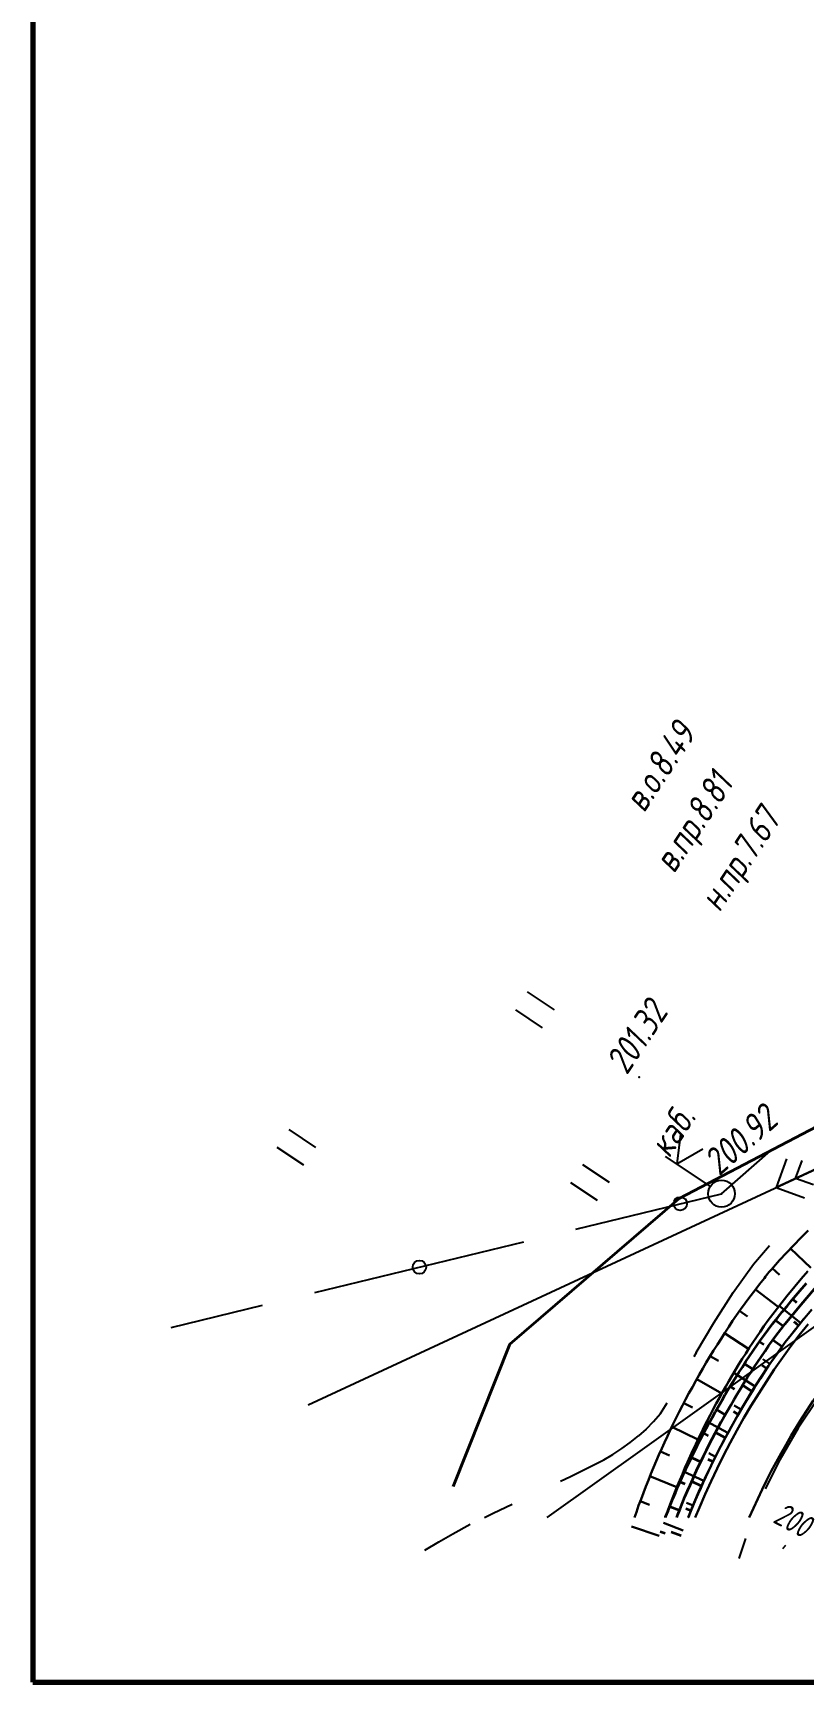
# Paper-space layout 'Лист1' of a CAD drawing. Header units: millimetres. Extents: x -631 to 409, y -3 to 286.
# Drawn here: x -631 to -573.6, y 0.6 to 123.3 of the extents above; entities that cross this region are included whole.
import ezdxf

# ---------------------------------------------------------------- set-up
doc = ezdxf.new("R2010")
doc.units = ezdxf.units.MM
doc.linetypes.add('CONTI', pattern=[0])
for name, color, linetype, lineweight in [('10', 1, 'Continuous', 35), ('КОПИЯ_ОСЬ_13_ОТКОСЫ', 7, 'Continuous', 30), ('КОПИЯ_ОСЬ_ГРАНИЦЫ_ПОЛОС', 7, 'Continuous', 30), ('ОСЬ_ВЕРХ_ПОКРЫТИЯ_ГРАНИЦЫ_ПОЛОС', 7, 'Continuous', 30), ('ОСЬ_ВЕРХ_ПОКРЫТИЯ_ОСЬ', 1, 'Continuous', 30), ('Ось_примыкания', 1, 'Continuous', 35)]:
    doc.layers.add(name, color=color, linetype=linetype, lineweight=lineweight)
for name, color, linetype in [('_Оформление', 7, 'Continuous'), ('GOR_BDEFAULT', 212, 'CONTI'), ('NAD_MDEFAULT', 7, 'CONTI'), ('PI_OTDEFAULT', 172, 'CONTI'), ('PI_TTDEFAULT', 5, 'CONTI'), ('PLN_O', 7, 'CONTI'), ('SIT_LDEFAULT', 7, 'CONTI'), ('USLZNDEFAULT', 7, 'CONTI'), ('ZAPSKDEFAULT', 7, 'CONTI'), ('КОПИЯ_ОСЬ_ТАНГЕНСЫ', 1, 'Continuous'), ('ОСЬ_ВЕРХ_ПОКРЫТИЯ_ОТКОСЫ', 7, 'Continuous')]:
    doc.layers.add(name, color=color, linetype=linetype)
doc.styles.add('eskd', font='isocpeur.ttf', dxfattribs={"width": 1.2, "height": 2})
doc.styles.add('SHRFT', font='isocpeui.ttf')

# ---------------------------------------------------------------- blocks, each defined once
blk = doc.blocks.new('BL_2011')
at = {"color": 0}
for p, q in [((0, 0), (0, 2.4)), ((1.6, 0), (1.6, 2.4))]:
    blk.add_line(p, q, dxfattribs=at)
blk = doc.blocks.new('BL_4017')
at = {"color": 0}
for p, q in [((0, 1), (0, 5)), ((2, 5), (0, 4)), ((0, 4), (2, 3))]:
    blk.add_line(p, q, dxfattribs=at)
blk.add_circle((0, 0), 1, dxfattribs=at)

psp = doc.layouts.new('Лист1')

# ---------------------------------------------------------------- linework, layer by layer
at = {"layer": '10'}
for points in [[(-92.37, 258.43), (-170.38, 249.03), (-226.68, 234.41), (-242.31, 227.91), (-240.32, 222.54), (-285.42, 203.07), (-319.07, 188.56), (-323.09, 192.71), (-345.73, 183.06), (-454.27, 132.44), (-502.54, 98.35), (-496.17, 91.76), (-522.51, 73.93), (-531.79, 66.03), (-540.25, 58.84), (-582.85, 36.58), (-595.47, 25.73), (-599.68, 15.14)], [(-599.68, 15.14), (-595.47, 25.73), (-582.85, 36.58), (-540.25, 58.84), (-531.79, 66.03), (-522.51, 73.93), (-496.17, 91.76), (-502.54, 98.35), (-454.27, 132.44), (-345.73, 183.06)]]:
    psp.add_lwpolyline(points, dxfattribs=at)
at = {"layer": '_Оформление', "lineweight": 70, "ltscale": 200}
psp.add_lwpolyline([(409.25, 286.47), (-630.97, 286.47), (-630.97, 0.59), (409.25, 0.59)], close=True, dxfattribs=at)
at = {"layer": 'PI_TTDEFAULT', "color": 5}
for p in [(-585.83, 45.59, 201.32), (-579.71, 36.93, 200.92)]:
    psp.add_point(p, dxfattribs=at)
at = {"layer": 'PLN_O'}
for p, q in [((-579.71, 36.93), (-576.06, 40.11)), ((-590.55, 34.29), (-579.71, 36.93)), ((-609.98, 29.57), (-594.43, 33.35)), ((-620.68, 26.97), (-613.87, 28.63))]:
    psp.add_line(p, q, dxfattribs=at)
for centre in [(-582.78, 36.18), (-602.2, 31.46)]:
    psp.add_circle(centre, 0.5, dxfattribs=at)
at = {"layer": 'SIT_LDEFAULT', "color": 7}
for p, q in [((-610.49, 21.23), (-568.38, 40.76)), ((-569.29, 40.35), (-575.64, 37.4)), ((-574.87, 39.52), (-575.64, 37.4)), ((-574.19, 38.07), (-573.7, 39.4)), ((-572.86, 37.58), (-574.19, 38.07)), ((-575.64, 37.4), (-573.52, 36.62)), ((-577.32, 31.69), (-576.13, 33.08)), ((-578.84, 29.58), (-577.32, 31.69)), ((-580.28, 27.32), (-578.84, 29.58)), ((-581.59, 25.1), (-580.28, 27.32)), ((-581.74, 24.82), (-581.58, 25.1)), ((-584.26, 20.58), (-583.75, 21.37)), ((-572.48, 21.74), (-574, 19.48)), ((-585.3, 19.43), (-584.76, 19.98)), ((-584.76, 19.98), (-584.26, 20.58)), ((-587.14, 17.96), (-586.5, 18.42)), ((-586.5, 18.42), (-585.88, 18.91)), ((-585.87, 18.91), (-585.29, 19.42)), ((-574, 19.48), (-575.37, 17.12)), ((-588.46, 17.13), (-587.8, 17.53)), ((-587.8, 17.53), (-587.14, 17.96)), ((-590.95, 15.89), (-589.45, 16.62)), ((-589.45, 16.62), (-588.46, 17.13)), ((-575.37, 17.12), (-576.45, 14.98)), ((-591.69, 15.55), (-590.95, 15.89)), ((-596.7, 13.17), (-595.3, 13.84)), ((-599.71, 11.63), (-598.42, 12.34)), ((-597.36, 12.84), (-596.7, 13.17)), ((-600.76, 11.03), (-599.71, 11.63)), ((-577.93, 11.27), (-578.42, 9.79)), ((-601.8, 10.4), (-600.76, 11.03)), ((-575.14, 10.54), (-574.91, 10.78))]:
    psp.add_line(p, q, dxfattribs=at)
at = {"layer": 'КОПИЯ_ОСЬ_13_ОТКОСЫ'}
for points in [[(-586.19, 12.84), (-586.05, 13.24), (-585.88, 13.72), (-585.7, 14.19), (-585.52, 14.67), (-585.34, 15.14), (-585.15, 15.62), (-584.96, 16.09), (-584.77, 16.56), (-584.57, 17.03), (-584.37, 17.49), (-584.16, 17.96), (-583.95, 18.42), (-583.74, 18.88), (-583.52, 19.34), (-583.3, 19.8), (-583.08, 20.26), (-582.85, 20.71), (-582.61, 21.16), (-582.38, 21.62), (-582.13, 22.08), (-581.88, 22.54), (-581.63, 23), (-581.37, 23.45), (-581.11, 23.91), (-580.84, 24.36), (-580.57, 24.81), (-580.3, 25.25), (-580.02, 25.7), (-579.74, 26.14), (-579.46, 26.58), (-579.17, 27.02), (-578.88, 27.46), (-578.59, 27.89), (-578.29, 28.32), (-577.94, 28.79), (-577.59, 29.26), (-577.24, 29.72), (-576.88, 30.19), (-576.52, 30.65), (-576.43, 30.76), (-576.35, 30.87), (-576.27, 30.98), (-576.18, 31.08), (-576.09, 31.19), (-576, 31.29), (-575.39, 31.97), (-574.86, 32.53), (-574.33, 33.09), (-573.8, 33.65), (-573.26, 34.19)], [(-574.57, 32.85), (-573.06, 31.42)], [(-583.88, 12.84), (-583.86, 12.9), (-583.7, 13.36), (-583.53, 13.82), (-583.35, 14.27), (-583.18, 14.72), (-583, 15.17), (-582.81, 15.62), (-582.62, 16.07), (-582.43, 16.52), (-582.24, 16.96), (-582.04, 17.41), (-581.84, 17.85), (-581.63, 18.29), (-581.42, 18.73), (-581.21, 19.17), (-580.99, 19.6), (-580.78, 20.03), (-580.56, 20.46), (-580.33, 20.89), (-580.1, 21.31), (-579.87, 21.74), (-579.64, 22.16), (-579.4, 22.58), (-579.16, 22.99), (-578.91, 23.41), (-578.67, 23.82), (-578.41, 24.24), (-578.16, 24.65), (-577.9, 25.05), (-577.64, 25.46), (-577.38, 25.86), (-577.11, 26.26), (-576.84, 26.66), (-576.57, 27.06), (-576.23, 27.51), (-575.89, 27.97), (-575.55, 28.41), (-575.2, 28.86), (-574.85, 29.3), (-574.26, 30.03), (-573.77, 30.6), (-573.29, 31.17)], [(-583.88, 12.84), (-583.86, 12.9), (-583.7, 13.36), (-583.53, 13.82), (-583.35, 14.27), (-583.18, 14.72), (-583, 15.17), (-582.81, 15.62), (-582.62, 16.07), (-582.43, 16.52), (-582.24, 16.96), (-582.04, 17.41), (-581.84, 17.85), (-581.63, 18.29), (-581.42, 18.73), (-581.21, 19.17), (-580.99, 19.6), (-580.78, 20.03), (-580.56, 20.46), (-580.33, 20.89), (-580.1, 21.31), (-579.87, 21.74), (-579.64, 22.16), (-579.4, 22.58), (-579.16, 22.99), (-578.91, 23.41), (-578.67, 23.82), (-578.41, 24.24), (-578.16, 24.65), (-577.9, 25.05), (-577.64, 25.46), (-577.38, 25.86), (-577.11, 26.26), (-576.84, 26.66), (-576.57, 27.06), (-576.23, 27.51), (-575.89, 27.97), (-575.55, 28.41), (-575.2, 28.86), (-574.85, 29.3), (-574.26, 30.03), (-573.77, 30.6), (-573.29, 31.17)], [(-575.93, 31.38), (-575.4, 30.9)], [(-577.17, 29.81), (-575.48, 28.51)], [(-573.83, 27.31), (-575.41, 28.59)], [(-582.18, 12.84), (-582.17, 12.87), (-582, 13.3), (-581.82, 13.73), (-581.64, 14.16), (-581.45, 14.59), (-581.26, 15.02), (-581.07, 15.44), (-580.88, 15.87), (-580.68, 16.29), (-580.48, 16.71), (-580.27, 17.13), (-580.06, 17.54), (-579.85, 17.96), (-579.64, 18.37), (-579.42, 18.78), (-579.2, 19.19), (-578.97, 19.6), (-578.75, 20.01), (-578.52, 20.41), (-578.28, 20.82), (-578.05, 21.22), (-577.8, 21.62), (-577.56, 22.01), (-577.31, 22.41), (-577.07, 22.8), (-576.81, 23.19), (-576.56, 23.58), (-576.3, 23.97), (-576.04, 24.36), (-575.77, 24.74), (-575.5, 25.12), (-575.23, 25.5), (-574.96, 25.88), (-574.62, 26.31), (-574.28, 26.74), (-573.94, 27.17), (-573.6, 27.59)], [(-578.37, 28.21), (-577.78, 27.8)], [(-579.48, 26.54), (-577.69, 25.38)], [(-580.55, 24.85), (-579.93, 24.48)], [(-576.1, 24.26), (-576.63, 24.61)], [(-577.2, 22.59), (-578.8, 23.6)], [(-581.55, 23.12), (-579.69, 22.07)], [(-582.52, 21.35), (-581.88, 21.02)], [(-578.25, 20.88), (-578.76, 21.18)], [(-579.23, 19.14), (-580.8, 19.99)], [(-583.41, 19.57), (-581.47, 18.63)], [(-584.25, 17.75), (-583.59, 17.46)], [(-580.15, 17.36), (-580.65, 17.61)], [(-581.02, 15.56), (-582.54, 16.26)], [(-585.04, 15.91), (-583.03, 15.09)], [(-585.76, 14.05), (-585.08, 13.79)], [(-581.82, 13.73), (-582.31, 13.93)], [(-582.56, 11.87), (-584.03, 12.43)], [(-586.42, 12.16), (-584.36, 11.47)]]:
    psp.add_lwpolyline(points, dxfattribs=at)
at = {"layer": 'КОПИЯ_ОСЬ_ГРАНИЦЫ_ПОЛОС'}
psp.add_lwpolyline([(-573.27, 27.21), (-573.92, 26.4), (-574.55, 25.58), (-575.18, 24.72), (-575.78, 23.85), (-576.37, 22.96), (-576.94, 22.07), (-577.5, 21.16), (-578.04, 20.25), (-578.57, 19.32), (-579.07, 18.39), (-579.56, 17.44), (-580.04, 16.49), (-580.49, 15.53), (-580.93, 14.56), (-581.35, 13.59), (-581.66, 12.84)], dxfattribs=at)
at = {"layer": 'КОПИЯ_ОСЬ_ТАНГЕНСЫ'}
psp.add_line((-592.68, 12.84), (-440.58, 121.41), dxfattribs=at)
at = {"layer": 'ОСЬ_ВЕРХ_ПОКРЫТИЯ_ГРАНИЦЫ_ПОЛОС'}
for points in [[(-582.2, 12.84), (-581.81, 13.78), (-581.39, 14.76), (-580.95, 15.74), (-580.49, 16.71), (-580.01, 17.67), (-579.52, 18.62), (-579, 19.56), (-578.48, 20.5), (-577.93, 21.42), (-577.37, 22.33), (-576.79, 23.24), (-576.2, 24.13), (-575.58, 25.01), (-574.96, 25.88), (-574.31, 26.71), (-573.66, 27.52), (-572.99, 28.32)], [(-581.66, 12.84), (-581.35, 13.59), (-580.93, 14.56), (-580.49, 15.53), (-580.04, 16.49), (-579.56, 17.44), (-579.07, 18.39), (-578.57, 19.32), (-578.04, 20.25), (-577.5, 21.16), (-576.94, 22.07), (-576.37, 22.96), (-575.78, 23.85), (-575.18, 24.72), (-574.55, 25.58), (-573.92, 26.4), (-573.27, 27.21)]]:
    psp.add_lwpolyline(points, dxfattribs=at)
at = {"layer": 'ОСЬ_ВЕРХ_ПОКРЫТИЯ_ОСЬ'}
psp.add_lwpolyline([(-577.64, 12.84, -0.055386), (-571.59, 23.37)], format="xyb", dxfattribs=at)
at = {"layer": 'ОСЬ_ВЕРХ_ПОКРЫТИЯ_ОТКОСЫ'}
psp.add_lwpolyline([(-582.18, 12.84), (-582.17, 12.87), (-582, 13.3), (-581.82, 13.73), (-581.64, 14.16), (-581.45, 14.59), (-581.26, 15.02), (-581.07, 15.44), (-580.88, 15.87), (-580.68, 16.29), (-580.48, 16.71), (-580.27, 17.13), (-580.06, 17.54), (-579.85, 17.96), (-579.64, 18.37), (-579.42, 18.78), (-579.2, 19.19), (-578.97, 19.6), (-578.75, 20.01), (-578.52, 20.41), (-578.28, 20.82), (-578.05, 21.22), (-577.8, 21.62), (-577.56, 22.01), (-577.31, 22.41), (-577.07, 22.8), (-576.81, 23.19), (-576.56, 23.58), (-576.3, 23.97), (-576.04, 24.36), (-575.77, 24.74), (-575.5, 25.12), (-575.23, 25.5), (-574.96, 25.88), (-574.62, 26.31), (-574.28, 26.74), (-573.94, 27.17), (-573.6, 27.59)], dxfattribs=at)
at = {"layer": 'Ось_примыкания', "color": 0}
for p, q in [((-574.41, 29.07), (-574.13, 28.84)), ((-575.68, 27.52), (-575.1, 27.07)), ((-573.98, 27.13), (-574.31, 27.39)), ((-576.87, 25.92), (-576.57, 25.71)), ((-575.2, 25.54), (-575.89, 26.04)), ((-578, 24.27), (-577.38, 23.86)), ((-576.34, 23.9), (-576.69, 24.14)), ((-579.07, 22.58), (-578.75, 22.38)), ((-577.43, 22.22), (-578.14, 22.67)), ((-580.08, 20.86), (-579.43, 20.48)), ((-578.46, 20.51), (-578.82, 20.72)), ((-581.04, 19.1), (-580.71, 18.92)), ((-579.43, 18.76), (-580.16, 19.15)), ((-581.94, 17.31), (-581.25, 16.98)), ((-580.34, 16.98), (-580.71, 17.16)), ((-582.78, 15.5), (-582.43, 15.34)), ((-581.19, 15.17), (-581.93, 15.51)), ((-583.56, 13.66), (-582.84, 13.37)), ((-581.98, 13.34), (-582.36, 13.49)), ((-584.28, 11.79), (-583.91, 11.66)), ((-582.71, 11.47), (-583.46, 11.75))]:
    psp.add_line(p, q, dxfattribs=at)
for points in [[(-583.88, 12.84), (-583.87, 12.89), (-583.69, 13.33), (-583.51, 13.78), (-583.33, 14.23), (-583.14, 14.67), (-582.95, 15.12), (-582.75, 15.56), (-582.56, 16), (-582.36, 16.44), (-582.15, 16.88), (-581.94, 17.31), (-581.73, 17.74), (-581.52, 18.18), (-581.3, 18.61), (-581.08, 19.04), (-580.85, 19.46), (-580.62, 19.89), (-580.39, 20.31), (-580.15, 20.73), (-579.92, 21.15), (-579.67, 21.57), (-579.43, 21.99), (-579.18, 22.4), (-578.93, 22.81), (-578.67, 23.22), (-578.42, 23.63), (-578.15, 24.03), (-577.89, 24.44), (-577.62, 24.84), (-577.35, 25.24), (-577.08, 25.64), (-576.8, 26.03), (-576.52, 26.42), (-576.23, 26.81), (-575.89, 27.26), (-575.54, 27.7), (-575.19, 28.14), (-574.83, 28.57), (-574.47, 29), (-573.87, 29.71), (-573.38, 30.27)], [(-583.04, 12.84), (-582.97, 13.05), (-582.79, 13.49), (-582.61, 13.93), (-582.43, 14.37), (-582.24, 14.81), (-582.05, 15.25), (-581.85, 15.68), (-581.66, 16.12), (-581.46, 16.55), (-581.25, 16.98), (-581.04, 17.41), (-580.83, 17.84), (-580.62, 18.26), (-580.4, 18.68), (-580.18, 19.11), (-579.96, 19.53), (-579.73, 19.95), (-579.5, 20.36), (-579.26, 20.78), (-579.02, 21.19), (-578.78, 21.6), (-578.54, 22.01), (-578.29, 22.42), (-578.04, 22.83), (-577.79, 23.23), (-577.53, 23.63), (-577.27, 24.03), (-577.01, 24.43), (-576.74, 24.82), (-576.47, 25.22), (-576.2, 25.61), (-575.92, 26), (-575.64, 26.38), (-575.3, 26.82), (-574.96, 27.25), (-574.61, 27.69), (-574.26, 28.12), (-573.91, 28.54), (-572.67, 29.99)]]:
    psp.add_lwpolyline(points, dxfattribs=at)

# ---------------------------------------------------------------- block references
at = {"layer": 'USLZNDEFAULT', "color": 7, "rotation": 56.41206077923889}
psp.add_blockref('BL_4017', (-579.71, 36.93), dxfattribs=at)
at = {"layer": 'ZAPSKDEFAULT', "color": 7, "rotation": 56.41206077923889}
for p in [(-593.03, 49.28), (-610.79, 39.04), (-588.93, 36.42)]:
    psp.add_blockref('BL_2011', p, dxfattribs=at)

# ---------------------------------------------------------------- texts
at = {"layer": 'GOR_BDEFAULT', "color": 212, "style": 'SHRFT', "width": 0.75}
psp.add_text('200', height=1.722, rotation=332.1549, dxfattribs=at).set_placement((-575.97, 12.51, 200))
at = {"layer": 'NAD_MDEFAULT', "color": 7, "style": 'eskd', "oblique": 10, "width": 0.8}
for s, p in [('в.о.8.49', (-585.48, 65.2)), ('в.пр.8.81', (-583.25, 60.68)), ('н.пр.7.67', (-579.86, 57.8)), ('каб.', (-583.61, 39.5))]:
    psp.add_text(s, height=2, rotation=56.4121, dxfattribs=at).set_placement(p)
at = {"layer": 'PI_OTDEFAULT', "color": 172, "style": 'eskd', "oblique": 10, "width": 0.8}
for s, rotation, p in [('201.32', 56.4121, (-586.76, 45.69)), ('200.92', 41.47, (-579.89, 38.19))]:
    psp.add_text(s, height=2, rotation=rotation, dxfattribs=at).set_placement(p)

doc.saveas('drawing.dxf')
